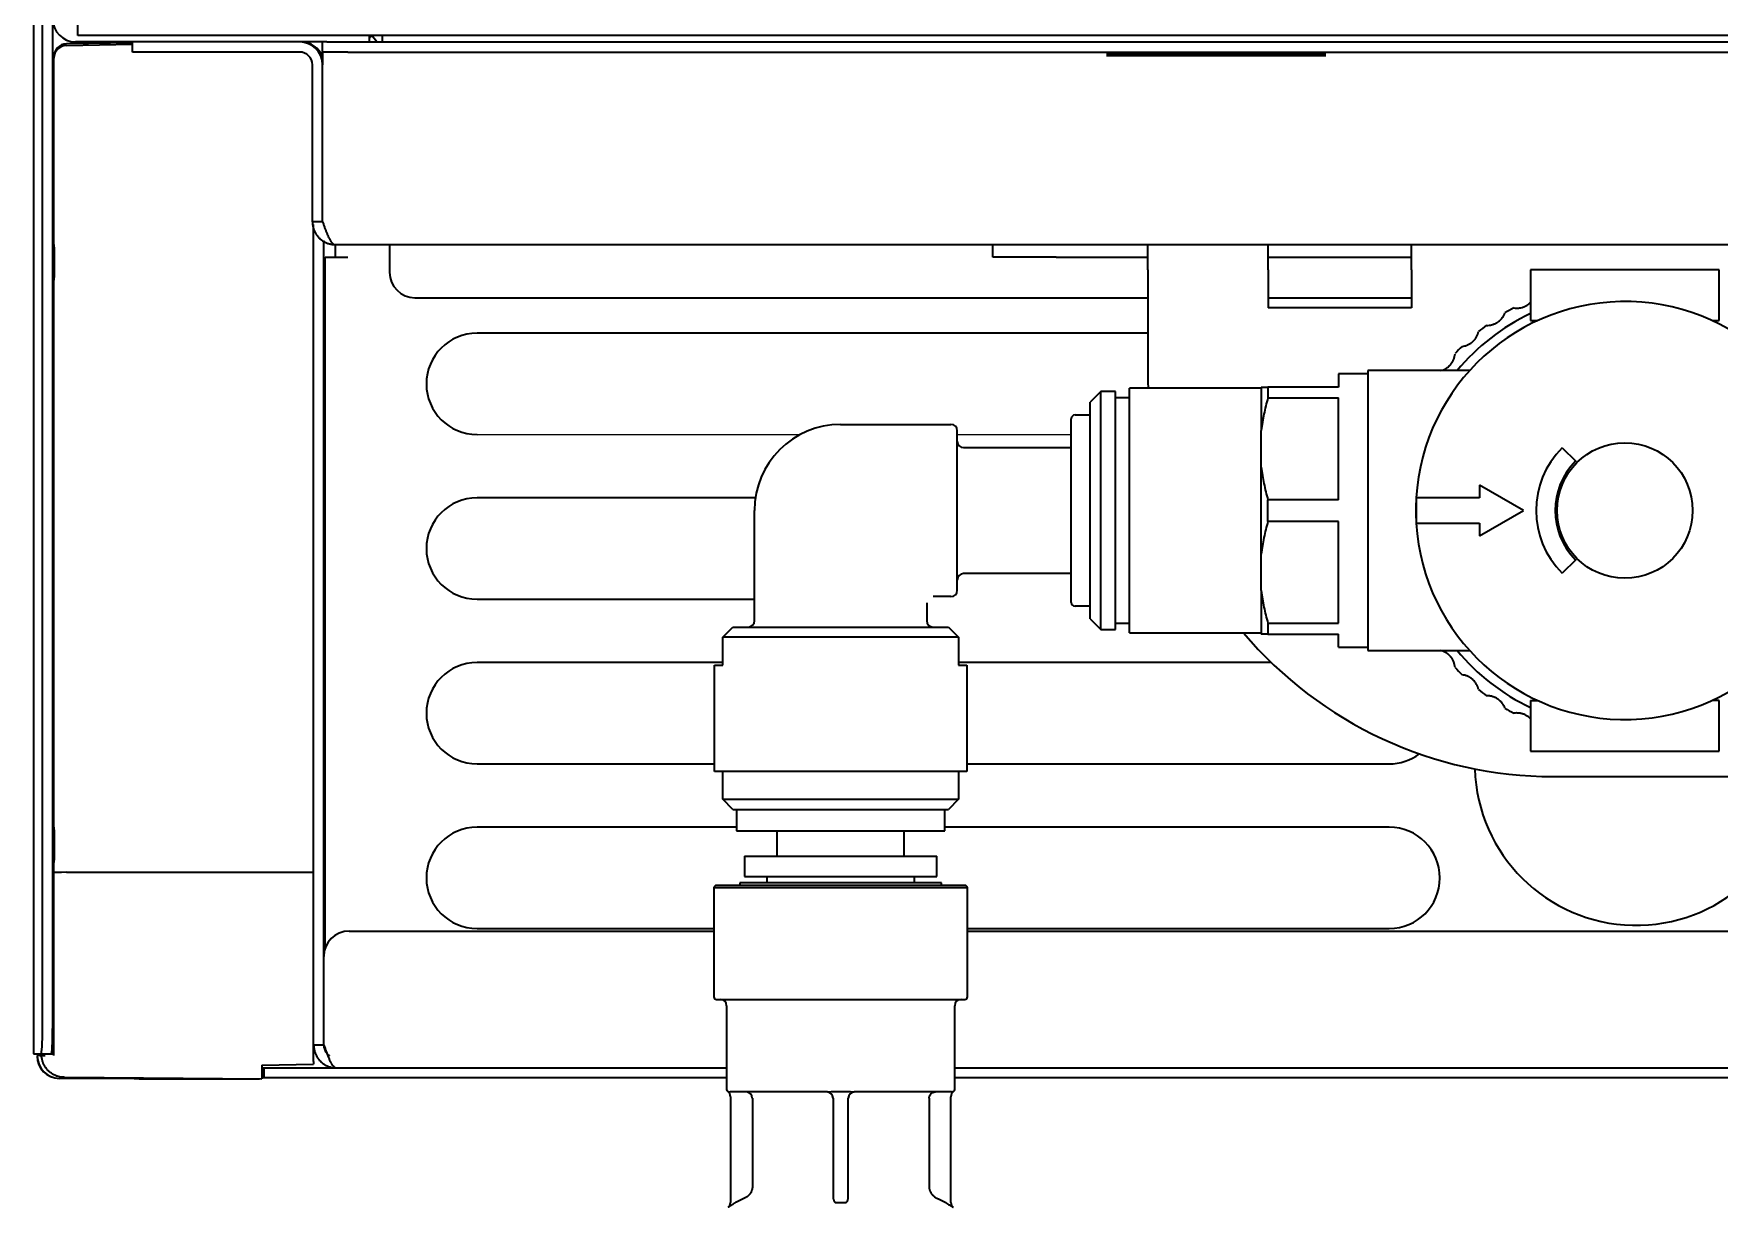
# Model space of a CAD drawing. Extents: x 6569 to 10251, y -294 to 3435.
# Drawn here: x 8534.1 to 8667.1, y 2493.1 to 2585.8 of the extents above; entities that cross this region are included whole.
import ezdxf

# ---------------------------------------------------------------- set-up
doc = ezdxf.new("R2010")
doc.units = 0
doc.header["$LTSCALE"] = 5
doc.layers.get('0').update_dxf_attribs({"linetype": 'CONTINUOUS', "lineweight": 0})
doc.layers.add('1', color=7, linetype='CONTINUOUS', true_color=0xffffff)

msp = doc.modelspace()

# ---------------------------------------------------------------- linework, layer by layer
for p, q in [((8569.06, 2554.13), (8594.56, 2554.13)), ((8606.96, 2554.13), (8615.96, 2554.13))]:
    msp.add_line(p, q)
at = {"layer": '1', "color": 7, "linetype": 'Continuous', "lineweight": 35}
for p, q in [((8534.06, 3299.13), (8534.06, 2505.23)), ((8534.75, 2507.23), (8534.75, 3297.13)), ((8535.55, 3297.13), (8535.55, 2507.23)), ((8537.56, 2585.63), (8537.56, 2587.43)), ((9068.56, 2585.63), (8537.56, 2585.63)), ((8560.56, 2585.13), (8560.56, 2585.63)), ((8560.7, 2585.62), (8560.56, 2585.43)), ((8561.56, 2585.63), (8561.56, 2585.13)), ((8535.66, 2583.85), (8535.66, 2583.97)), ((8535.66, 2581.12), (8535.66, 2583.85)), ((8541.86, 2585.06), (8536.65, 2584.97)), ((8536.65, 2584.85), (8541.86, 2584.94)), ((8536.65, 2584.85), (8536.65, 2584.85)), ((8557.19, 2585.13), (8537.36, 2585.13)), ((8541.86, 2584.33), (8541.86, 2585.13)), ((8543.86, 2584.33), (8541.86, 2584.33)), ((8555.06, 2584.33), (8543.86, 2584.33)), ((8556.86, 2584.33), (8556.86, 2585.13)), ((8556.86, 2584.33), (8556.86, 2583.33)), ((8558.86, 2584.33), (8556.86, 2584.33)), ((8557.19, 2585.13), (8558.86, 2585.13)), ((8558.86, 2585.13), (8821.06, 2585.13)), ((8558.86, 2584.33), (8821.06, 2584.33)), ((8556.06, 2570.93), (8556.06, 2583.33)), ((8556.86, 2570.93), (8556.86, 2583.33)), ((8535.66, 2579.78), (8535.66, 2581.12)), ((8535.66, 2569.13), (8535.66, 2579.78)), ((8556.86, 2570.93), (8556.06, 2570.93)), ((8556.16, 2505.93), (8556.16, 2570.71)), ((8556.96, 2512.93), (8556.96, 2569.45)), ((8557.06, 2513.55), (8557.06, 2568.13)), ((8557.06, 2568.13), (8557.86, 2568.13)), ((8557.86, 2569.13), (8557.86, 2568.13)), ((8557.86, 2569.13), (8823.06, 2569.13)), ((8557.86, 2568.13), (8558.86, 2568.13)), ((8562.16, 2569.13), (8562.16, 2566.93)), ((8609.76, 2568.13), (8609.76, 2569.13)), ((8614.76, 2568.13), (8609.76, 2568.13)), ((8614.76, 2568.13), (8622, 2568.13)), ((8622, 2567.13), (8622, 2569.13)), ((8631.5, 2567.13), (8631.5, 2569.13)), ((8631.5, 2568.13), (8642.82, 2568.13)), ((8642.82, 2567.13), (8642.82, 2569.13)), ((8622, 2567.13), (8622, 2559.13)), ((8631.5, 2567.13), (8631.5, 2564.13)), ((8642.82, 2567.13), (8642.82, 2564.13)), ((8667.11, 2567.13), (8652.21, 2567.13)), ((8652.21, 2567.13), (8652.21, 2563.13)), ((8667.11, 2563.13), (8667.11, 2567.13)), ((8535.66, 2523.13), (8535.66, 2566.33)), ((8564.16, 2564.93), (8622, 2564.93)), ((8642.82, 2564.13), (8631.5, 2564.13)), ((8631.51, 2564.93), (8642.82, 2564.93)), ((8652.21, 2563.13), (8652.79, 2563.13)), ((8666.54, 2563.13), (8667.11, 2563.13)), ((8622, 2562.13), (8569.06, 2562.13)), ((8637.06, 2558.93), (8637.06, 2557.88)), ((8639.36, 2558.93), (8637.06, 2558.93)), ((8639.36, 2559.18), (8639.36, 2537.08)), ((8647.41, 2559.18), (8639.36, 2559.18)), ((8618.31, 2557.53), (8617.46, 2556.68)), ((8619.46, 2557.53), (8618.31, 2557.53)), ((8618.31, 2538.73), (8618.31, 2557.53)), ((8619.46, 2538.73), (8619.46, 2557.53)), ((8630.96, 2557.78), (8620.56, 2557.78)), ((8620.56, 2538.48), (8620.56, 2557.78)), ((8630.96, 2557.88), (8630.96, 2554.44)), ((8637.06, 2557.88), (8631.49, 2557.88)), ((8631.49, 2557.88), (8631.49, 2557.02)), ((8617.46, 2539.58), (8617.46, 2556.68)), ((8620.56, 2557.03), (8619.46, 2557.03)), ((8631.49, 2557.02), (8637.06, 2557.02)), ((8637.06, 2548.98), (8637.06, 2557.02)), ((8597.76, 2554.93), (8606.46, 2554.93)), ((8615.96, 2540.88), (8615.96, 2555.38)), ((8616.26, 2555.68), (8617.46, 2555.68)), ((8606.96, 2541.83), (8606.96, 2554.43)), ((8630.96, 2551.56), (8630.96, 2554.44)), ((8607.46, 2553.1), (8615.96, 2553.1)), ((8654.71, 2553.08), (8655.78, 2552.02)), ((8630.96, 2544.69), (8630.96, 2551.56)), ((8651.66, 2548.13), (8648.19, 2550.13)), ((8648.19, 2550.13), (8648.19, 2549.13)), ((8591.04, 2549.13), (8569.06, 2549.13)), ((8590.96, 2539.43), (8590.96, 2548.13)), ((8637.06, 2548.98), (8631.49, 2548.98)), ((8631.49, 2547.27), (8631.49, 2548.98)), ((8643.19, 2549.13), (8643.19, 2547.13)), ((8648.19, 2549.13), (8643.19, 2549.13)), ((8648.19, 2546.13), (8651.66, 2548.13)), ((8637.06, 2547.27), (8631.49, 2547.27)), ((8637.06, 2539.23), (8637.06, 2547.27)), ((8643.19, 2547.13), (8648.19, 2547.13)), ((8648.19, 2547.13), (8648.19, 2546.13)), ((8630.96, 2541.81), (8630.96, 2544.69)), ((8655.78, 2544.24), (8654.71, 2543.18)), ((8615.96, 2543.15), (8607.46, 2543.15)), ((8606.46, 2541.33), (8605.06, 2541.33)), ((8630.96, 2541.81), (8630.96, 2538.38)), ((8569.06, 2541.13), (8590.96, 2541.13)), ((8604.56, 2540.83), (8604.56, 2539.43)), ((8617.46, 2540.58), (8616.26, 2540.58)), ((8588.46, 2538.13), (8589.26, 2538.93)), ((8589.26, 2538.93), (8606.26, 2538.93)), ((8606.26, 2538.93), (8607.06, 2538.13)), ((8617.46, 2539.58), (8618.31, 2538.73)), ((8618.31, 2538.73), (8619.46, 2538.73)), ((8619.46, 2539.23), (8620.56, 2539.23)), ((8631.49, 2539.23), (8637.06, 2539.23)), ((8631.49, 2539.23), (8631.49, 2538.38)), ((8607.06, 2538.13), (8588.46, 2538.13)), ((8588.46, 2535.93), (8588.46, 2538.13)), ((8607.06, 2538.13), (8607.06, 2535.93)), ((8620.56, 2538.48), (8630.96, 2538.48)), ((8631.49, 2538.38), (8637.06, 2538.38)), ((8637.06, 2537.33), (8637.06, 2538.38)), ((8637.06, 2537.33), (8639.36, 2537.33)), ((8588.46, 2536.13), (8569.06, 2536.13)), ((8631.75, 2536.13), (8607.06, 2536.13)), ((8639.36, 2537.08), (8647.41, 2537.08)), ((8587.81, 2535.93), (8588.46, 2535.93)), ((8587.81, 2527.53), (8587.81, 2535.93)), ((8607.06, 2535.93), (8607.71, 2535.93)), ((8607.71, 2535.93), (8607.71, 2527.53)), ((8652.21, 2533.13), (8652.79, 2533.13)), ((8652.21, 2533.13), (8652.21, 2529.13)), ((8667.11, 2533.13), (8666.54, 2533.13)), ((8667.11, 2529.13), (8667.11, 2533.13)), ((8569.06, 2528.13), (8587.81, 2528.13)), ((8607.71, 2528.13), (8641.06, 2528.13)), ((8652.21, 2529.13), (8667.11, 2529.13)), ((8607.71, 2527.53), (8587.81, 2527.53)), ((8588.46, 2525.33), (8588.46, 2527.53)), ((8607.06, 2527.53), (8607.06, 2525.33)), ((8654, 2527.13), (8672.92, 2527.13)), ((8588.46, 2525.33), (8597.76, 2525.33)), ((8589.26, 2524.53), (8588.46, 2525.33)), ((8597.76, 2525.33), (8607.06, 2525.33)), ((8607.06, 2525.33), (8606.26, 2524.53)), ((8589.26, 2524.53), (8606.26, 2524.53)), ((8589.54, 2524.53), (8589.54, 2522.83)), ((8605.99, 2522.83), (8605.99, 2524.53)), ((8589.54, 2523.13), (8569.06, 2523.13)), ((8592.76, 2520.83), (8592.76, 2522.82)), ((8602.76, 2522.82), (8602.76, 2520.83)), ((8641.06, 2523.13), (8605.99, 2523.13)), ((8535.66, 2519.55), (8535.66, 2520.33)), ((8590.16, 2520.83), (8605.36, 2520.83)), ((8590.16, 2520.83), (8590.16, 2519.23)), ((8605.36, 2519.23), (8605.36, 2520.83)), ((8535.66, 2518.22), (8535.66, 2519.55)), ((8536.66, 2519.57), (8556.16, 2519.57)), ((8605.71, 2518.73), (8589.81, 2518.73)), ((8589.81, 2518.73), (8589.81, 2518.53)), ((8590.16, 2519.23), (8590.17, 2519.23)), ((8590.17, 2519.23), (8605.36, 2519.23)), ((8591.94, 2519.23), (8591.94, 2518.73)), ((8603.59, 2518.73), (8603.59, 2519.23)), ((8605.71, 2518.53), (8605.71, 2518.73)), ((8535.66, 2505.1), (8535.66, 2518.22)), ((8597.76, 2518.33), (8587.76, 2518.33)), ((8587.76, 2518.33), (8587.76, 2509.73)), ((8607.56, 2518.53), (8587.96, 2518.53)), ((8607.76, 2518.33), (8597.76, 2518.33)), ((8607.76, 2509.73), (8607.76, 2518.33)), ((8558.96, 2514.93), (8587.76, 2514.93)), ((8569.06, 2515.13), (8587.76, 2515.13)), ((8607.76, 2515.13), (8641.06, 2515.13)), ((8607.76, 2514.93), (8779.06, 2514.93)), ((8556.96, 2505.93), (8556.96, 2512.93)), ((8587.96, 2509.53), (8597.76, 2509.53)), ((8597.76, 2509.53), (8607.56, 2509.53)), ((8588.76, 2509.03), (8588.76, 2502.43)), ((8606.76, 2502.43), (8606.76, 2509.03)), ((8556.96, 2505.93), (8556.16, 2505.93)), ((8556.16, 2504.62), (8556.16, 2505.93)), ((8534.06, 2505.23), (8534.07, 2505.23)), ((8534.07, 2505.23), (8534.65, 2505.23)), ((8534.34, 2505.1), (8534.34, 2505.1)), ((8534.55, 2505.1), (8534.34, 2505.1)), ((8534.34, 2505.1), (8534.34, 2505.05)), ((8534.55, 2505.1), (8534.78, 2505.1)), ((8534.65, 2505.23), (8535.45, 2505.23)), ((8535.45, 2505.23), (8535.66, 2505.23)), ((8552.06, 2504.35), (8556.16, 2504.42)), ((8552.06, 2504.35), (8552.06, 2503.25)), ((8552.06, 2504.13), (8552.26, 2504.13)), ((8552.26, 2504.13), (8552.76, 2504.13)), ((8552.26, 2503.33), (8552.26, 2504.13)), ((8552.76, 2504.13), (8557.96, 2504.13)), ((8556.16, 2504.62), (8556.16, 2504.42)), ((8557.96, 2504.13), (8588.76, 2504.13)), ((8606.76, 2504.13), (9048.16, 2504.13)), ((8536.08, 2503.3), (8536.07, 2503.3)), ((8541.99, 2503.25), (8536.08, 2503.3)), ((8536.44, 2503.39), (8536.51, 2503.39)), ((8536.51, 2503.39), (8552.06, 2503.25)), ((8542.4, 2503.25), (8551.48, 2503.25)), ((8552.26, 2503.33), (8552.06, 2503.33)), ((8552.76, 2503.33), (8552.26, 2503.33)), ((8573.02, 2503.33), (8552.76, 2503.33)), ((8588.76, 2503.33), (8573.02, 2503.33)), ((8713.8, 2503.33), (8606.76, 2503.33)), ((8588.85, 2502.26), (8588.86, 2502.26)), ((8596.71, 2502.23), (8589.03, 2502.23)), ((8589.06, 2501.85), (8589.06, 2493.51)), ((8589.07, 2501.85), (8589.06, 2501.85)), ((8590.79, 2501.73), (8590.79, 2494.77)), ((8597.16, 2501.73), (8597.16, 2493.95)), ((8597.34, 2502.26), (8598.18, 2502.26)), ((8598.36, 2493.95), (8598.36, 2501.73)), ((8606.5, 2502.23), (8598.82, 2502.23)), ((8604.74, 2501.73), (8604.74, 2494.77)), ((8606.46, 2493.51), (8606.46, 2501.85)), ((8606.67, 2502.26), (8606.68, 2502.26)), ((8597.35, 2493.51), (8598.17, 2493.51)), ((8588.89, 2493.12), (8588.88, 2493.12))]:
    msp.add_line(p, q, dxfattribs=at)
at = {"layer": '1', "color": 163, "linetype": 'Continuous', "lineweight": 70}
for p, q in [((8618.74, 2584.13), (8627.4, 2584.13)), ((8627.4, 2584.13), (8636.06, 2584.13))]:
    msp.add_line(p, q, dxfattribs=at)
at = {"layer": '1', "color": 7, "linetype": 'Continuous', "lineweight": 35}
msp.add_circle((8659.66, 2548.13), 5.35, dxfattribs=at)
for centre, radius, start, end in [((8537.36, 2586.93), 1.8, 180, 270), ((8536.66, 2583.97), 1, 90.9989, 180), ((8536.66, 2583.85), 1, 91, 180), ((8555.06, 2583.33), 1.8, 0, 90), ((8555.06, 2583.33), 1, 0, 90), ((8555.16, 2583.33), 1.8, 19.1881, 90), ((8564.16, 2566.93), 2, 180, 270), ((8659.66, 2548.13), 16.5, 183.4746, 176.5254), ((8659.66, 2548.13), 18.25, 118.7373, 121.2627), ((8659.66, 2548.13), 17.25, 115.5825, 140.1638), ((8659.66, 2548.13), 18.25, 126.7373, 129.2627), ((8569.06, 2558.13), 4, 90, 270), ((8659.66, 2548.13), 18.25, 134.7373, 137.2627), ((8654, 2559.13), 32, 180, 182.4187), ((8597.76, 2548.13), 6.8, 90, 180), ((8606.46, 2554.43), 0.5, 0, 90), ((8616.26, 2555.38), 0.3, 90, 180), ((8607.46, 2553.6), 0.5, 180, 270), ((8659.66, 2548.13), 7, 135, 225), ((8659.66, 2548.13), 5.5, 135, 225), ((8569.06, 2545.13), 4, 90, 270), ((8659.66, 2548.13), 16.5, 176.5254, 183.4746), ((8607.46, 2542.65), 0.5, 90, 180), ((8606.46, 2541.83), 0.5, 270, 0), ((8616.26, 2540.88), 0.3, 180, 270), ((8590.46, 2539.43), 0.5, 270, 0), ((8605.06, 2539.43), 0.5, 180, 270), ((8654, 2559.13), 32, 220.1892, 270), ((8569.06, 2532.13), 4, 90, 270), ((8659.66, 2548.13), 17.25, 219.8363, 244.4175), ((8659.66, 2548.13), 18.25, 222.7373, 225.2627), ((8659.66, 2548.13), 18.25, 230.7373, 233.2627), ((8659.66, 2548.13), 18.25, 238.7373, 241.2627), ((8641.06, 2532.13), 4, 270, 306.5878), ((8660.56, 2528.13), 12.75, 181.7887, 355.5056), ((8569.06, 2519.13), 4, 90, 270), ((8641.06, 2519.13), 4, 270, 90), ((8587.96, 2518.33), 0.2, 90, 180), ((8607.56, 2518.33), 0.2, 0, 90), ((8558.96, 2512.93), 2, 90, 180), ((8587.96, 2509.73), 0.2, 180, 270), ((8588.26, 2509.03), 0.5, 0, 90), ((8607.26, 2509.03), 0.5, 90, 180), ((8607.56, 2509.73), 0.2, 270, 0), ((8588.96, 2502.43), 0.2, 180, 235.1501), ((8588.56, 2501.85), 0.5, 0, 55.1501), ((8596.66, 2501.73), 0.5, 0, 90), ((8598.86, 2501.73), 0.5, 90, 180), ((8606.96, 2501.85), 0.5, 124.8499, 180), ((8606.56, 2502.43), 0.2, 304.8499, 0), ((8588.56, 2493.51), 0.5, 308.8492, 0), ((8606.96, 2493.51), 0.5, 180, 231.1508)]:
    msp.add_arc(centre, radius, start, end, dxfattribs=at)
for centre, major_axis, ratio, start_param, end_param in [((8536.66, 2519.55), (1, 0), 0.01628, 1.579521, 3.141593), ((8534.65, 2507.23), (0, -2), 0.052336, 0, 1.570796), ((8535.45, 2507.23), (0, 2), 0.052336, 3.141593, 4.712389), ((8536.09, 2505.05), (-0.02, -1.75), 0.999391, 4.72111, 6.283185), ((8536.1, 2505.05), (0.2, -1.74), 0.999373, 4.598494, 6.160417), ((8543.81, 2503.23), (2, -0.02), 0.008726, 2.356271, 2.71459), ((8550.06, 2503.28), (2, -0.02), 0.008726, 5.497863, 5.856183), ((8590.29, 2501.73), (0, 0.5), 0.98933, -1.570796, 0)]:
    msp.add_ellipse(centre, major_axis=major_axis, ratio=ratio, start_param=start_param, end_param=end_param, dxfattribs=at)
at = {"layer": '1', "color": 7, "linetype": 'Continuous', "lineweight": 35, "extrusion": (0, 0, -1)}
msp.add_ellipse((8605.23, 2501.73), major_axis=(0, 0.5), ratio=0.98933, start_param=-1.570796, end_param=0, dxfattribs=at)
at = {"layer": '1', "color": 7, "linetype": 'Continuous', "lineweight": 35}
for points in [[(8561.14, 2585.14), (8561.03, 2585.33), (8560.88, 2585.49), (8560.7, 2585.62)], [(8556.06, 2570.93), (8556.06, 2570.89), (8556.07, 2570.81), (8556.08, 2570.69), (8556.1, 2570.57), (8556.12, 2570.46), (8556.16, 2570.35), (8556.2, 2570.24), (8556.25, 2570.13), (8556.3, 2570.03), (8556.37, 2569.93), (8556.44, 2569.83), (8556.51, 2569.74), (8556.59, 2569.65), (8556.68, 2569.57), (8556.77, 2569.5), (8556.86, 2569.43), (8556.96, 2569.37), (8557.07, 2569.31), (8557.17, 2569.26), (8557.29, 2569.22), (8557.4, 2569.19), (8557.51, 2569.16), (8557.63, 2569.14), (8557.75, 2569.13), (8557.83, 2569.13), (8557.86, 2569.13)], [(8556.86, 2570.93), (8556.88, 2570.89), (8556.91, 2570.81), (8556.95, 2570.69), (8556.99, 2570.57), (8557.03, 2570.46), (8557.07, 2570.35), (8557.11, 2570.24), (8557.16, 2570.13), (8557.2, 2570.03), (8557.24, 2569.93), (8557.28, 2569.83), (8557.32, 2569.74), (8557.36, 2569.65), (8557.41, 2569.57), (8557.45, 2569.5), (8557.49, 2569.43), (8557.53, 2569.37), (8557.57, 2569.31), (8557.61, 2569.26), (8557.66, 2569.22), (8557.7, 2569.19), (8557.74, 2569.16), (8557.78, 2569.14), (8557.82, 2569.13), (8557.85, 2569.13), (8557.86, 2569.13)], [(8556.16, 2505.93), (8556.16, 2505.84), (8556.18, 2505.67), (8556.23, 2505.42), (8556.32, 2505.18), (8556.44, 2504.95), (8556.6, 2504.74), (8556.78, 2504.56), (8556.99, 2504.41), (8557.21, 2504.28), (8557.46, 2504.19), (8557.71, 2504.14), (8557.88, 2504.13), (8557.96, 2504.13)], [(8556.96, 2505.93), (8556.99, 2505.84), (8557.06, 2505.67), (8557.15, 2505.42), (8557.24, 2505.18), (8557.33, 2504.95), (8557.42, 2504.74), (8557.51, 2504.56), (8557.6, 2504.41), (8557.69, 2504.28), (8557.78, 2504.19), (8557.87, 2504.14), (8557.93, 2504.13), (8557.96, 2504.13)], [(8590.17, 2493.84), (8589.95, 2493.75), (8589.73, 2493.65), (8589.53, 2493.52)], [(8605.36, 2493.84), (8605.58, 2493.75), (8605.79, 2493.65), (8606, 2493.52)]]:
    msp.add_open_spline(points, degree=3, dxfattribs=at)
for points, knots in [([(8535.66, 2569.13), (8535.66, 2569.01), (8535.67, 2568.9), (8535.67, 2568.67), (8535.67, 2568.55), (8535.68, 2568.32), (8535.68, 2568.2), (8535.69, 2567.97), (8535.69, 2567.85), (8535.69, 2567.67), (8535.69, 2567.61), (8535.69, 2567.49), (8535.69, 2567.43), (8535.68, 2567.25), (8535.68, 2567.13), (8535.67, 2566.9), (8535.67, 2566.78), (8535.67, 2566.55), (8535.66, 2566.44), (8535.66, 2566.33)], [0, 0, 0, 0, 0.125, 0.125, 0.25, 0.25, 0.375, 0.375, 0.5, 0.5, 0.5625, 0.5625, 0.625, 0.625, 0.75, 0.75, 0.875, 0.875, 1, 1, 1, 1]), ([(8650.89, 2564.13), (8650.96, 2564.12), (8651.03, 2564.11), (8651.14, 2564.11), (8651.18, 2564.11), (8651.24, 2564.11), (8651.26, 2564.11), (8651.29, 2564.12), (8651.31, 2564.12), (8651.41, 2564.13), (8651.49, 2564.15), (8651.6, 2564.18), (8651.64, 2564.19), (8651.7, 2564.22), (8651.72, 2564.22), (8651.76, 2564.24), (8651.78, 2564.25), (8651.87, 2564.29), (8651.94, 2564.34), (8652.02, 2564.4), (8652.04, 2564.41), (8652.07, 2564.43), (8652.12, 2564.47), (8652.16, 2564.51), (8652.2, 2564.55), (8652.21, 2564.56), (8652.22, 2564.57)], [0, 0, 0, 0, 0.161612, 0.161612, 0.242419, 0.242419, 0.282822, 0.282822, 0.323225, 0.323225, 0.484837, 0.484837, 0.565644, 0.565644, 0.606047, 0.606047, 0.64645, 0.64645, 0.808062, 0.808062, 0.848465, 0.848465, 0.888868, 0.969675, 0.969675, 1, 1, 1, 1]), ([(8648.75, 2562.75), (8648.82, 2562.75), (8648.89, 2562.75), (8649, 2562.77), (8649.04, 2562.77), (8649.09, 2562.78), (8649.11, 2562.79), (8649.15, 2562.8), (8649.17, 2562.8), (8649.26, 2562.83), (8649.34, 2562.85), (8649.45, 2562.9), (8649.48, 2562.92), (8649.54, 2562.95), (8649.56, 2562.96), (8649.59, 2562.98), (8649.61, 2563), (8649.69, 2563.05), (8649.76, 2563.1), (8649.83, 2563.17), (8649.85, 2563.19), (8649.88, 2563.22), (8649.92, 2563.26), (8649.95, 2563.31), (8650, 2563.37), (8650.02, 2563.4), (8650.07, 2563.46), (8650.09, 2563.5), (8650.14, 2563.59), (8650.17, 2563.66), (8650.19, 2563.73)], [0, 0, 0, 0, 0.125, 0.125, 0.1875, 0.1875, 0.21875, 0.21875, 0.25, 0.25, 0.375, 0.375, 0.4375, 0.4375, 0.46875, 0.46875, 0.5, 0.5, 0.625, 0.625, 0.65625, 0.65625, 0.6875, 0.75, 0.75, 0.8125, 0.8125, 0.875, 0.875, 1, 1, 1, 1]), ([(8646.82, 2561.09), (8646.89, 2561.1), (8646.96, 2561.11), (8647.07, 2561.14), (8647.1, 2561.15), (8647.16, 2561.17), (8647.17, 2561.17), (8647.21, 2561.19), (8647.23, 2561.2), (8647.32, 2561.24), (8647.39, 2561.27), (8647.49, 2561.34), (8647.52, 2561.36), (8647.57, 2561.4), (8647.59, 2561.41), (8647.62, 2561.44), (8647.64, 2561.45), (8647.71, 2561.52), (8647.77, 2561.58), (8647.83, 2561.66), (8647.85, 2561.68), (8647.87, 2561.71), (8647.9, 2561.76), (8647.94, 2561.81), (8647.97, 2561.88), (8647.99, 2561.91), (8648.02, 2561.98), (8648.04, 2562.01), (8648.08, 2562.12), (8648.1, 2562.19), (8648.11, 2562.26)], [0, 0, 0, 0, 0.125, 0.125, 0.1875, 0.1875, 0.21875, 0.21875, 0.25, 0.25, 0.375, 0.375, 0.4375, 0.4375, 0.46875, 0.46875, 0.5, 0.5, 0.625, 0.625, 0.65625, 0.65625, 0.6875, 0.75, 0.75, 0.8125, 0.8125, 0.875, 0.875, 1, 1, 1, 1]), ([(8645.14, 2559.18), (8645.21, 2559.19), (8645.28, 2559.22), (8645.38, 2559.26), (8645.41, 2559.27), (8645.46, 2559.3), (8645.48, 2559.31), (8645.51, 2559.33), (8645.53, 2559.34), (8645.61, 2559.39), (8645.68, 2559.44), (8645.77, 2559.51), (8645.8, 2559.54), (8645.84, 2559.59), (8645.86, 2559.6), (8645.89, 2559.63), (8645.9, 2559.65), (8645.97, 2559.73), (8646.01, 2559.79), (8646.07, 2559.88), (8646.08, 2559.9), (8646.09, 2559.93), (8646.12, 2559.99), (8646.15, 2560.04), (8646.17, 2560.11), (8646.19, 2560.15), (8646.21, 2560.22), (8646.22, 2560.26), (8646.24, 2560.37), (8646.25, 2560.44), (8646.26, 2560.51)], [0, 0, 0, 0, 0.125, 0.125, 0.1875, 0.1875, 0.21875, 0.21875, 0.25, 0.25, 0.375, 0.375, 0.4375, 0.4375, 0.46875, 0.46875, 0.5, 0.5, 0.625, 0.625, 0.65625, 0.65625, 0.6875, 0.75, 0.75, 0.8125, 0.8125, 0.875, 0.875, 1, 1, 1, 1]), ([(8630.96, 2557.88), (8631.01, 2557.88), (8631.08, 2557.88), (8631.26, 2557.88), (8631.37, 2557.88), (8631.49, 2557.88)], [0, 0, 0, 0, 0.5, 0.5, 1, 1, 1, 1]), ([(8631.49, 2557.02), (8631.37, 2556.6), (8631.26, 2556.17), (8631.08, 2555.31), (8631.01, 2554.88), (8630.96, 2554.44)], [0, 0, 0, 0, 0.5, 0.5, 1, 1, 1, 1]), ([(8630.96, 2551.56), (8631.01, 2551.12), (8631.08, 2550.69), (8631.26, 2549.83), (8631.37, 2549.4), (8631.49, 2548.98)], [0, 0, 0, 0, 0.5, 0.5, 1, 1, 1, 1]), ([(8631.49, 2547.27), (8631.37, 2546.85), (8631.26, 2546.42), (8631.08, 2545.56), (8631.01, 2545.13), (8630.96, 2544.69)], [0, 0, 0, 0, 0.5, 0.5, 1, 1, 1, 1]), ([(8630.96, 2541.81), (8631.01, 2541.37), (8631.08, 2540.94), (8631.26, 2540.08), (8631.37, 2539.65), (8631.49, 2539.23)], [0, 0, 0, 0, 0.5, 0.5, 1, 1, 1, 1]), ([(8631.49, 2538.38), (8631.37, 2538.38), (8631.26, 2538.38), (8631.08, 2538.38), (8631.01, 2538.38), (8630.96, 2538.38)], [0, 0, 0, 0, 0.5, 0.5, 1, 1, 1, 1]), ([(8646.26, 2535.74), (8646.25, 2535.81), (8646.24, 2535.88), (8646.22, 2535.99), (8646.21, 2536.03), (8646.19, 2536.08), (8646.19, 2536.1), (8646.17, 2536.14), (8646.17, 2536.15), (8646.13, 2536.25), (8646.1, 2536.32), (8646.04, 2536.42), (8646.01, 2536.45), (8645.98, 2536.51), (8645.97, 2536.52), (8645.94, 2536.56), (8645.93, 2536.57), (8645.86, 2536.65), (8645.8, 2536.71), (8645.73, 2536.77), (8645.71, 2536.79), (8645.68, 2536.81), (8645.63, 2536.85), (8645.58, 2536.88), (8645.52, 2536.92), (8645.48, 2536.94), (8645.41, 2536.98), (8645.38, 2536.99), (8645.28, 2537.04), (8645.21, 2537.06), (8645.14, 2537.08)], [0, 0, 0, 0, 0.125, 0.125, 0.1875, 0.1875, 0.21875, 0.21875, 0.25, 0.25, 0.375, 0.375, 0.4375, 0.4375, 0.46875, 0.46875, 0.5, 0.5, 0.625, 0.625, 0.65625, 0.65625, 0.6875, 0.75, 0.75, 0.8125, 0.8125, 0.875, 0.875, 1, 1, 1, 1]), ([(8648.11, 2534), (8648.1, 2534.06), (8648.08, 2534.13), (8648.04, 2534.24), (8648.03, 2534.27), (8648, 2534.32), (8647.99, 2534.34), (8647.97, 2534.38), (8647.97, 2534.39), (8647.92, 2534.48), (8647.87, 2534.54), (8647.8, 2534.64), (8647.77, 2534.67), (8647.73, 2534.71), (8647.71, 2534.73), (8647.68, 2534.76), (8647.67, 2534.77), (8647.59, 2534.84), (8647.53, 2534.89), (8647.44, 2534.95), (8647.42, 2534.96), (8647.39, 2534.98), (8647.34, 2535.01), (8647.28, 2535.03), (8647.21, 2535.06), (8647.18, 2535.08), (8647.1, 2535.1), (8647.07, 2535.11), (8646.96, 2535.14), (8646.89, 2535.15), (8646.82, 2535.16)], [0, 0, 0, 0, 0.125, 0.125, 0.1875, 0.1875, 0.21875, 0.21875, 0.25, 0.25, 0.375, 0.375, 0.4375, 0.4375, 0.46875, 0.46875, 0.5, 0.5, 0.625, 0.625, 0.65625, 0.65625, 0.6875, 0.75, 0.75, 0.8125, 0.8125, 0.875, 0.875, 1, 1, 1, 1]), ([(8650.19, 2532.53), (8650.17, 2532.59), (8650.14, 2532.66), (8650.09, 2532.75), (8650.07, 2532.79), (8650.04, 2532.83), (8650.02, 2532.85), (8650, 2532.88), (8649.99, 2532.9), (8649.93, 2532.98), (8649.88, 2533.03), (8649.79, 2533.12), (8649.76, 2533.14), (8649.71, 2533.18), (8649.7, 2533.2), (8649.66, 2533.22), (8649.65, 2533.23), (8649.56, 2533.29), (8649.49, 2533.33), (8649.4, 2533.37), (8649.38, 2533.38), (8649.34, 2533.4), (8649.28, 2533.42), (8649.23, 2533.44), (8649.15, 2533.46), (8649.11, 2533.47), (8649.04, 2533.48), (8649, 2533.49), (8648.89, 2533.5), (8648.82, 2533.5), (8648.75, 2533.5)], [0, 0, 0, 0, 0.125, 0.125, 0.1875, 0.1875, 0.21875, 0.21875, 0.25, 0.25, 0.375, 0.375, 0.4375, 0.4375, 0.46875, 0.46875, 0.5, 0.5, 0.625, 0.625, 0.65625, 0.65625, 0.6875, 0.75, 0.75, 0.8125, 0.8125, 0.875, 0.875, 1, 1, 1, 1]), ([(8652.22, 2531.69), (8652.21, 2531.7), (8652.2, 2531.7), (8652.13, 2531.77), (8652.07, 2531.82), (8651.98, 2531.89), (8651.94, 2531.91), (8651.89, 2531.94), (8651.87, 2531.95), (8651.83, 2531.97), (8651.82, 2531.98), (8651.72, 2532.03), (8651.65, 2532.06), (8651.55, 2532.09), (8651.53, 2532.09), (8651.49, 2532.1), (8651.43, 2532.12), (8651.37, 2532.13), (8651.3, 2532.14), (8651.26, 2532.14), (8651.18, 2532.14), (8651.14, 2532.15), (8651.03, 2532.14), (8650.96, 2532.14), (8650.89, 2532.12)], [0, 0, 0, 0, 0.026131, 0.026131, 0.188443, 0.188443, 0.269598, 0.269598, 0.310176, 0.310176, 0.350754, 0.350754, 0.513066, 0.513066, 0.553644, 0.553644, 0.594221, 0.675377, 0.675377, 0.756533, 0.756533, 0.837689, 0.837689, 1, 1, 1, 1]), ([(8535.66, 2523.13), (8535.66, 2523.01), (8535.67, 2522.9), (8535.67, 2522.67), (8535.67, 2522.55), (8535.68, 2522.32), (8535.68, 2522.2), (8535.69, 2521.97), (8535.69, 2521.85), (8535.69, 2521.67), (8535.69, 2521.61), (8535.69, 2521.49), (8535.69, 2521.43), (8535.68, 2521.25), (8535.68, 2521.13), (8535.67, 2520.9), (8535.67, 2520.78), (8535.67, 2520.55), (8535.66, 2520.44), (8535.66, 2520.33)], [0, 0, 0, 0, 0.125, 0.125, 0.25, 0.25, 0.375, 0.375, 0.5, 0.5, 0.5625, 0.5625, 0.625, 0.625, 0.75, 0.75, 0.875, 0.875, 1, 1, 1, 1]), ([(8589.54, 2522.83), (8589.54, 2522.83), (8589.97, 2522.83), (8591.8, 2522.83), (8594.53, 2522.83), (8597.76, 2522.83), (8600.99, 2522.83), (8603.73, 2522.83), (8605.56, 2522.83), (8605.99, 2522.83), (8605.99, 2522.83)], [0, 0, 0, 0, 0.125037, 0.250074, 0.375111, 0.500148, 0.625185, 0.750223, 0.87526, 1, 1, 1, 1]), ([(8556.96, 2505.93), (8556.96, 2505.87), (8556.97, 2505.77), (8557.01, 2505.62), (8557.07, 2505.47), (8557.15, 2505.34), (8557.25, 2505.22), (8557.34, 2505.14), (8557.39, 2505.11), (8557.4, 2505.1)], [0, 0, 0, 0, 0.162746, 0.325493, 0.488239, 0.650985, 0.813732, 0.976478, 1, 1, 1, 1]), ([(8536.44, 2503.39), (8536.44, 2503.39), (8536.43, 2503.39), (8536.43, 2503.39), (8536.42, 2503.39), (8536.41, 2503.39), (8536.38, 2503.39), (8536.32, 2503.39), (8536.26, 2503.4), (8536.16, 2503.41), (8536.09, 2503.42), (8535.99, 2503.45), (8535.94, 2503.46), (8535.89, 2503.48), (8535.86, 2503.49), (8535.84, 2503.5), (8535.76, 2503.53), (8535.7, 2503.56), (8535.58, 2503.62), (8535.52, 2503.66), (8535.43, 2503.72), (8535.4, 2503.74), (8535.36, 2503.77), (8535.35, 2503.78), (8535.32, 2503.8), (8535.25, 2503.86), (8535.19, 2503.92), (8535.1, 2504.02), (8535.06, 2504.08), (8535, 2504.16), (8534.98, 2504.19), (8534.94, 2504.25), (8534.92, 2504.28), (8534.89, 2504.34), (8534.88, 2504.37), (8534.85, 2504.44), (8534.83, 2504.47), (8534.81, 2504.52), (8534.81, 2504.53), (8534.8, 2504.57), (8534.79, 2504.58), (8534.77, 2504.63), (8534.76, 2504.66), (8534.75, 2504.71), (8534.75, 2504.72), (8534.74, 2504.75), (8534.74, 2504.77), (8534.73, 2504.8), (8534.73, 2504.81), (8534.72, 2504.83), (8534.72, 2504.84), (8534.72, 2504.85), (8534.72, 2504.86), (8534.71, 2504.89), (8534.71, 2504.91), (8534.7, 2504.93), (8534.7, 2504.94), (8534.7, 2504.95), (8534.7, 2504.96), (8534.69, 2504.98), (8534.69, 2504.99), (8534.69, 2505), (8534.69, 2505.01), (8534.68, 2505.02), (8534.68, 2505.03), (8534.68, 2505.03), (8534.68, 2505.04), (8534.67, 2505.05), (8534.67, 2505.05), (8534.67, 2505.06), (8534.66, 2505.07), (8534.66, 2505.07), (8534.66, 2505.07), (8534.65, 2505.08), (8534.64, 2505.08), (8534.63, 2505.09), (8534.63, 2505.09), (8534.62, 2505.09), (8534.61, 2505.1), (8534.6, 2505.1), (8534.59, 2505.1), (8534.57, 2505.1), (8534.56, 2505.1), (8534.55, 2505.1)], [0, 0, 0, 0, 0.000977, 0.000977, 0.001953, 0.003906, 0.007813, 0.015625, 0.03125, 0.03125, 0.0625, 0.0625, 0.078125, 0.085938, 0.085938, 0.09375, 0.09375, 0.125, 0.125, 0.15625, 0.15625, 0.171875, 0.171875, 0.179688, 0.179688, 0.1875, 0.21875, 0.21875, 0.25, 0.25, 0.265625, 0.265625, 0.28125, 0.28125, 0.296875, 0.296875, 0.3125, 0.3125, 0.320313, 0.320313, 0.328125, 0.328125, 0.34375, 0.34375, 0.351563, 0.351563, 0.359375, 0.359375, 0.367188, 0.367188, 0.371094, 0.371094, 0.375, 0.375, 0.390625, 0.390625, 0.398438, 0.398438, 0.40625, 0.40625, 0.421875, 0.421875, 0.4375, 0.4375, 0.453125, 0.453125, 0.46875, 0.46875, 0.5, 0.5, 0.53125, 0.53125, 0.5625, 0.5625, 0.625, 0.625, 0.6875, 0.6875, 0.75, 0.75, 0.875, 0.875, 1, 1, 1, 1]), ([(8534.78, 2505.1), (8534.78, 2505.1), (8534.78, 2505.1), (8534.78, 2505.1), (8534.78, 2505.1), (8534.79, 2505.1), (8534.79, 2505.1), (8534.8, 2505.1), (8534.8, 2505.1), (8534.82, 2505.1), (8534.83, 2505.1), (8534.85, 2505.1), (8534.86, 2505.1), (8534.87, 2505.1), (8534.88, 2505.1), (8534.89, 2505.1), (8534.89, 2505.1), (8534.91, 2505.1), (8534.92, 2505.1), (8534.95, 2505.1), (8534.96, 2505.1), (8534.97, 2505.1)], [0, 0, 0, 0, 0.125, 0.125, 0.1875, 0.1875, 0.25, 0.25, 0.375, 0.375, 0.5, 0.5, 0.625, 0.625, 0.6875, 0.6875, 0.75, 0.75, 0.875, 0.875, 1, 1, 1, 1]), ([(8588.86, 2502.26), (8588.86, 2502.26), (8588.87, 2502.26), (8588.88, 2502.26), (8588.89, 2502.25), (8588.91, 2502.25), (8588.92, 2502.24), (8588.93, 2502.24), (8588.94, 2502.24), (8588.96, 2502.23), (8588.97, 2502.23), (8588.99, 2502.23), (8589, 2502.23), (8589.01, 2502.23), (8589.02, 2502.23), (8589.03, 2502.23)], [0, 0, 0, 0, 0.25, 0.25, 0.5, 0.5, 0.625, 0.625, 0.75, 0.75, 0.875, 0.875, 0.9375, 0.9375, 1, 1, 1, 1]), ([(8596.71, 2502.23), (8596.72, 2502.23), (8596.73, 2502.23), (8596.76, 2502.23), (8596.77, 2502.23), (8596.81, 2502.23), (8596.83, 2502.23), (8596.88, 2502.24), (8596.91, 2502.24), (8596.96, 2502.24), (8596.99, 2502.25), (8597.07, 2502.25), (8597.12, 2502.26), (8597.23, 2502.26), (8597.29, 2502.26), (8597.34, 2502.26)], [0, 0, 0, 0, 0.0625, 0.0625, 0.125, 0.125, 0.25, 0.25, 0.375, 0.375, 0.5, 0.5, 0.75, 0.75, 1, 1, 1, 1]), ([(8598.18, 2502.26), (8598.24, 2502.26), (8598.29, 2502.26), (8598.38, 2502.26), (8598.4, 2502.26), (8598.46, 2502.25), (8598.49, 2502.25), (8598.54, 2502.25), (8598.57, 2502.24), (8598.62, 2502.24), (8598.65, 2502.24), (8598.7, 2502.23), (8598.72, 2502.23), (8598.76, 2502.23), (8598.77, 2502.23), (8598.8, 2502.23), (8598.81, 2502.23), (8598.82, 2502.23)], [0, 0, 0, 0, 0.25, 0.25, 0.375, 0.375, 0.5, 0.5, 0.625, 0.625, 0.75, 0.75, 0.875, 0.875, 0.9375, 0.9375, 1, 1, 1, 1]), ([(8606.5, 2502.23), (8606.51, 2502.23), (8606.52, 2502.23), (8606.53, 2502.23), (8606.54, 2502.23), (8606.56, 2502.23), (8606.57, 2502.23), (8606.59, 2502.24), (8606.59, 2502.24), (8606.61, 2502.24), (8606.62, 2502.25), (8606.64, 2502.25), (8606.65, 2502.26), (8606.66, 2502.26), (8606.67, 2502.26), (8606.67, 2502.26)], [0, 0, 0, 0, 0.0625, 0.0625, 0.125, 0.125, 0.25, 0.25, 0.375, 0.375, 0.5, 0.5, 0.75, 0.75, 1, 1, 1, 1]), ([(8590.79, 2494.77), (8590.79, 2494.72), (8590.79, 2494.67), (8590.78, 2494.6), (8590.77, 2494.57), (8590.76, 2494.52), (8590.75, 2494.48), (8590.73, 2494.43), (8590.71, 2494.38), (8590.7, 2494.36), (8590.67, 2494.29), (8590.65, 2494.25), (8590.61, 2494.19), (8590.59, 2494.16), (8590.56, 2494.13), (8590.55, 2494.11), (8590.54, 2494.11), (8590.5, 2494.06), (8590.43, 2493.99), (8590.35, 2493.94), (8590.28, 2493.9), (8590.26, 2493.89), (8590.22, 2493.86), (8590.2, 2493.85), (8590.17, 2493.84)], [0, 0, 0, 0, 0.125, 0.125, 0.1875, 0.1875, 0.25, 0.3125, 0.3125, 0.375, 0.375, 0.5, 0.5, 0.5625, 0.59375, 0.59375, 0.625, 0.625, 0.75, 0.875, 0.875, 0.9375, 0.9375, 1, 1, 1, 1]), ([(8604.74, 2494.77), (8604.74, 2494.72), (8604.74, 2494.67), (8604.75, 2494.6), (8604.76, 2494.57), (8604.77, 2494.52), (8604.78, 2494.48), (8604.8, 2494.43), (8604.82, 2494.38), (8604.83, 2494.36), (8604.86, 2494.29), (8604.88, 2494.25), (8604.92, 2494.19), (8604.94, 2494.16), (8604.97, 2494.13), (8604.98, 2494.11), (8604.99, 2494.11), (8605.03, 2494.06), (8605.1, 2493.99), (8605.18, 2493.94), (8605.24, 2493.9), (8605.27, 2493.89), (8605.31, 2493.86), (8605.33, 2493.85), (8605.36, 2493.84)], [0, 0, 0, 0, 0.125, 0.125, 0.1875, 0.1875, 0.25, 0.3125, 0.3125, 0.375, 0.375, 0.5, 0.5, 0.5625, 0.59375, 0.59375, 0.625, 0.625, 0.75, 0.875, 0.875, 0.9375, 0.9375, 1, 1, 1, 1]), ([(8589.53, 2493.52), (8589.49, 2493.5), (8589.45, 2493.48), (8589.39, 2493.44), (8589.37, 2493.43), (8589.34, 2493.41), (8589.34, 2493.41), (8589.32, 2493.4), (8589.31, 2493.39), (8589.26, 2493.36), (8589.23, 2493.34), (8589.18, 2493.31), (8589.16, 2493.3), (8589.14, 2493.28), (8589.13, 2493.27), (8589.11, 2493.26), (8589.11, 2493.26), (8589.07, 2493.23), (8589.04, 2493.22), (8589, 2493.19), (8588.99, 2493.18), (8588.98, 2493.17), (8588.97, 2493.17), (8588.96, 2493.16), (8588.96, 2493.16), (8588.93, 2493.15), (8588.92, 2493.14), (8588.9, 2493.13), (8588.9, 2493.12), (8588.89, 2493.12), (8588.89, 2493.12), (8588.89, 2493.12)], [0, 0, 0, 0, 0.125, 0.125, 0.1875, 0.1875, 0.21875, 0.21875, 0.25, 0.25, 0.375, 0.375, 0.4375, 0.4375, 0.46875, 0.46875, 0.5, 0.5, 0.625, 0.625, 0.6875, 0.6875, 0.71875, 0.71875, 0.75, 0.75, 0.875, 0.875, 0.9375, 0.9375, 1, 1, 1, 1]), ([(8597.16, 2493.95), (8597.16, 2493.91), (8597.17, 2493.87), (8597.18, 2493.81), (8597.18, 2493.79), (8597.19, 2493.74), (8597.19, 2493.72), (8597.21, 2493.68), (8597.21, 2493.66), (8597.23, 2493.63), (8597.23, 2493.62), (8597.24, 2493.6), (8597.25, 2493.6), (8597.26, 2493.58), (8597.26, 2493.57), (8597.28, 2493.55), (8597.28, 2493.54), (8597.3, 2493.53), (8597.3, 2493.53), (8597.31, 2493.52), (8597.32, 2493.52), (8597.33, 2493.51), (8597.33, 2493.51), (8597.34, 2493.51), (8597.35, 2493.51), (8597.35, 2493.51)], [0, 0, 0, 0, 0.25, 0.25, 0.375, 0.375, 0.5, 0.5, 0.625, 0.625, 0.6875, 0.6875, 0.75, 0.75, 0.8125, 0.8125, 0.875, 0.875, 0.90625, 0.90625, 0.9375, 0.9375, 0.96875, 0.96875, 1, 1, 1, 1]), ([(8598.17, 2493.51), (8598.18, 2493.51), (8598.19, 2493.51), (8598.2, 2493.51), (8598.2, 2493.51), (8598.21, 2493.52), (8598.22, 2493.52), (8598.23, 2493.53), (8598.23, 2493.53), (8598.24, 2493.54), (8598.25, 2493.55), (8598.27, 2493.57), (8598.27, 2493.58), (8598.29, 2493.6), (8598.3, 2493.62), (8598.32, 2493.66), (8598.32, 2493.68), (8598.33, 2493.72), (8598.34, 2493.75), (8598.35, 2493.79), (8598.35, 2493.81), (8598.36, 2493.85), (8598.36, 2493.87), (8598.36, 2493.91), (8598.36, 2493.93), (8598.36, 2493.95)], [0, 0, 0, 0, 0.03125, 0.03125, 0.0625, 0.0625, 0.09375, 0.09375, 0.125, 0.125, 0.1875, 0.1875, 0.25, 0.25, 0.375, 0.375, 0.5, 0.5, 0.625, 0.625, 0.75, 0.75, 0.875, 0.875, 1, 1, 1, 1]), ([(8606, 2493.52), (8606.04, 2493.5), (8606.08, 2493.48), (8606.14, 2493.44), (8606.16, 2493.43), (8606.18, 2493.41), (8606.19, 2493.41), (8606.21, 2493.4), (8606.22, 2493.39), (8606.27, 2493.36), (8606.3, 2493.34), (8606.35, 2493.31), (8606.37, 2493.3), (8606.39, 2493.28), (8606.4, 2493.27), (8606.42, 2493.26), (8606.42, 2493.26), (8606.46, 2493.23), (8606.49, 2493.22), (8606.52, 2493.19), (8606.54, 2493.18), (8606.55, 2493.17), (8606.56, 2493.17), (8606.57, 2493.16), (8606.57, 2493.16), (8606.6, 2493.15), (8606.61, 2493.14), (8606.63, 2493.13), (8606.63, 2493.12), (8606.64, 2493.12), (8606.64, 2493.12), (8606.64, 2493.12)], [0, 0, 0, 0, 0.125, 0.125, 0.1875, 0.1875, 0.21875, 0.21875, 0.25, 0.25, 0.375, 0.375, 0.4375, 0.4375, 0.46875, 0.46875, 0.5, 0.5, 0.625, 0.625, 0.6875, 0.6875, 0.71875, 0.71875, 0.75, 0.75, 0.875, 0.875, 0.9375, 0.9375, 1, 1, 1, 1])]:
    msp.add_open_spline(points, degree=3, knots=knots, dxfattribs=at)

doc.saveas('drawing.dxf')
